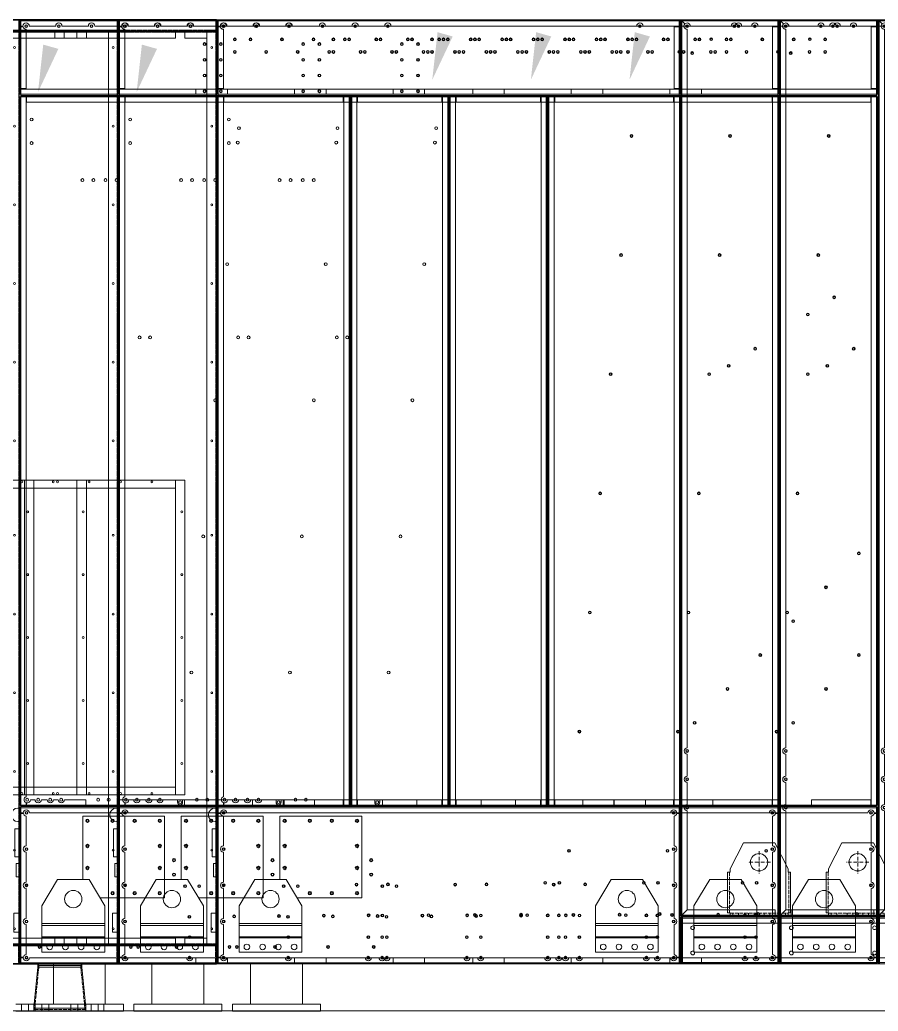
# Model space of a CAD drawing. Header units: millimetres. Extents: x -664091 to 30318, y -141645 to 21846.
# Drawn here: x -662391 to -659662, y -141645 to -138495 of the extents above; entities that cross this region are included whole.
import ezdxf

# ---------------------------------------------------------------- set-up
doc = ezdxf.new("R2010")
doc.units = ezdxf.units.MM
for name, pattern in [('DASHDOT', [18.5, 12, -3, 0.5, -3]), ('DASHED', [15, 12, -3]), ('HIDDEN', [0.375, 0.25, -0.125])]:
    doc.linetypes.add(name, pattern=pattern)
doc.layers.add('냉각탑_dim', color=1, linetype='Continuous')
doc.layers.add('숨은선', color=5, linetype='HIDDEN')

# ---------------------------------------------------------------- blocks, each defined once
blk = doc.blocks.new('457536')
at = {"color": 7, "lineweight": 5}
for p, q in [((114592.520962, 89152.297332), (114550.020962, 89069.297332)), ((114692.520962, 89152.297332), (114592.520962, 89152.297332)), ((114735.020962, 89069.297332), (114692.520962, 89152.297332)), ((114542.520962, 89059.297332), (114542.520962, 88929.797332)), ((114742.520962, 88929.797332), (114742.520962, 89059.297332)), ((114550.020962, 88922.297332), (114735.020962, 88922.297332))]:
    blk.add_line(p, q, dxfattribs=at)
at = {"color": 7, "linetype": 'DASHDOT', "lineweight": 5}
for p, q in [((114642.520962, 89126.047332), (114642.520962, 89054.547332)), ((114678.270962, 89090.297332), (114606.770962, 89090.297332))]:
    blk.add_line(p, q, dxfattribs=at)
at = {"color": 7, "lineweight": 5, "ltscale": 0.09375}
for p, q in [((114542.520962, 89059.297332), (114550.020962, 89059.297332)), ((114742.520962, 89059.297332), (114735.020962, 89059.297332)), ((114550.020962, 88929.797332), (114542.520962, 88929.797332)), ((114550.020962, 88922.297332), (114550.020962, 88929.797332)), ((114735.020962, 88929.797332), (114742.520962, 88929.797332)), ((114735.020962, 88922.297332), (114735.020962, 88929.797332))]:
    blk.add_line(p, q, dxfattribs=at)
at = {"color": 7, "linetype": 'DASHED', "lineweight": 5}
for p, q in [((114548.520962, 89059.297332), (114548.520962, 88929.797332)), ((114736.520962, 88929.797332), (114736.520962, 89059.297332)), ((114550.020962, 88928.297332), (114735.020962, 88928.297332))]:
    blk.add_line(p, q, dxfattribs=at)
at = {"color": 7, "lineweight": 5, "ltscale": 0.125}
for p, q in [((114550.020962, 89059.297332), (114550.020962, 89069.297332)), ((114735.020962, 89069.297332), (114735.020962, 89059.297332))]:
    blk.add_line(p, q, dxfattribs=at)
at = {"color": 7, "linetype": 'DASHED', "lineweight": 5, "ltscale": 0.075}
for p, q in [((114558.520962, 88928.297332), (114558.520962, 88922.297332)), ((114576.520962, 88928.297332), (114576.520962, 88922.297332)), ((114608.520962, 88928.297332), (114608.520962, 88922.297332)), ((114626.520962, 88928.297332), (114626.520962, 88922.297332)), ((114658.520962, 88928.297332), (114658.520962, 88922.297332)), ((114676.520962, 88928.297332), (114676.520962, 88922.297332)), ((114708.520962, 88928.297332), (114708.520962, 88922.297332)), ((114726.520962, 88928.297332), (114726.520962, 88922.297332))]:
    blk.add_line(p, q, dxfattribs=at)
at = {"color": 7, "lineweight": 5}
blk.add_circle((114642.520962, 89090.297332), 27.5, dxfattribs=at)
blk = doc.blocks.new('A$C42073BE0')
for p, q in [((0, 998), (0, 0)), ((0, 998), (36, 998)), ((36, 998), (36, 0)), ((0, 0), (36, 0))]:
    blk.add_line(p, q)
at = {"layer": '숨은선', "ltscale": 4}
for p, q in [((1.6, 996.4), (34.4, 996.4)), ((1.6, 996.4), (1.6, 0)), ((34.4, 996.4), (34.4, 0)), ((1.6, 1.6), (34.4, 1.6))]:
    blk.add_line(p, q, dxfattribs=at)
blk = doc.blocks.new('1')
at = {"color": 0, "lineweight": 20}
for p, q in [((11503.9, 11633.7), (10503.9, 11633.7)), ((11507.5, 11633.7), (11503.9, 11633.7)), ((11507.4, 8633.7), (10503.9, 8633.7)), ((11507.4, 8633.7), (11503.9, 8633.7)), ((13600.4, 8633.7), (13608.6, 8633.7)), ((17103.9, 8485.3), (9803.9, 8485.3))]:
    blk.add_line(p, q, dxfattribs=at)
at = {"color": 7, "lineweight": 20, "ltscale": 0.001111}
for p, q in [((11505.9, 11630.2), (11503.9, 11630.2)), ((13603.9, 11630.2), (13601.9, 11630.2)), ((11507.4, 11613.7), (11507.4, 11611.7)), ((13603.9, 11594.8), (13605.9, 11594.8)), ((13603.9, 11591.7), (13605.9, 11591.7)), ((11507.4, 11415.7), (11507.4, 11413.7)), ((11503.9, 11397.2), (11505.9, 11397.2)), ((12053.4, 11393.7), (12053.4, 11391.7)), ((12064.9, 11393.7), (12064.9, 11391.7)), ((12068.4, 11391.7), (12068.4, 11393.7)), ((12070.4, 11391.7), (12070.4, 11393.7)), ((12071.9, 11393.7), (12071.9, 11391.7)), ((12167.9, 11393.7), (12167.9, 11391.7)), ((12169.9, 11391.7), (12169.9, 11393.7)), ((12171.9, 11391.7), (12171.9, 11393.7)), ((12216.9, 11391.7), (12216.9, 11393.7)), ((12218.9, 11391.7), (12218.9, 11393.7)), ((12220.9, 11393.7), (12220.9, 11391.7)), ((12222.9, 11393.7), (12222.9, 11391.7)), ((12553.9, 11387.7), (12555.9, 11387.7)), ((13448.9, 11393.7), (13448.9, 11391.7)), ((13450.9, 11391.7), (13450.9, 11393.7)), ((13601.9, 11397.2), (13603.9, 11397.2)), ((12553.9, 11361.2), (12555.9, 11361.2)), ((12553.9, 11357.7), (12555.9, 11357.7)), ((12555.9, 11339.7), (12553.9, 11339.7)), ((11653.4, 9133.7), (11653.4, 9135.7)), ((11742.5, 9133.7), (11742.5, 9135.7)), ((11505.9, 9130.2), (11503.9, 9130.2)), ((11507.4, 9113.7), (11507.4, 9111.7)), ((13603.9, 9130.2), (13601.9, 9130.2)), ((11503.9, 8637.2), (11505.9, 8637.2)), ((11507.4, 8655.7), (11507.4, 8653.7)), ((13601.9, 8637.2), (13603.9, 8637.2))]:
    blk.add_line(p, q, dxfattribs=at)
at = {"color": 7, "lineweight": 20, "ltscale": 0.010278}
for p, q in [((11503.9, 11630.2), (11503.9, 11611.7)), ((11505.9, 11611.7), (11505.9, 11630.2)), ((13600.4, 11611.7), (13600.4, 11630.2)), ((13601.9, 11630.2), (13601.9, 11611.7)), ((13603.9, 11611.7), (13603.9, 11630.2)), ((11503.9, 11415.7), (11503.9, 11397.2)), ((11505.9, 11397.2), (11505.9, 11415.7)), ((13600.4, 11397.2), (13600.4, 11415.7)), ((13601.9, 11415.7), (13601.9, 11397.2)), ((13603.9, 11397.2), (13603.9, 11415.7)), ((11525.5, 11391.7), (11507, 11391.7)), ((11507, 11390.1), (11525.5, 11390.1)), ((11507, 11388.6), (11525.5, 11388.6)), ((12550.8, 11391.7), (12532.3, 11391.7)), ((12532.3, 11390.1), (12550.8, 11390.1)), ((12532.3, 11388.6), (12550.8, 11388.6)), ((12577.5, 11391.7), (12559, 11391.7)), ((12559, 11390.1), (12577.5, 11390.1)), ((12559, 11388.6), (12577.5, 11388.6)), ((13600.8, 11391.7), (13582.3, 11391.7)), ((13582.3, 11390.1), (13600.8, 11390.1)), ((13582.3, 11388.6), (13600.8, 11388.6)), ((11525.5, 9137.3), (11507, 9137.3)), ((11507, 9135.7), (11525.5, 9135.7)), ((12550.8, 9137.3), (12532.3, 9137.3)), ((12532.3, 9135.7), (12550.8, 9135.7)), ((12577.5, 9137.3), (12559, 9137.3)), ((12559, 9135.7), (12577.5, 9135.7)), ((13600.8, 9137.3), (13582.3, 9137.3)), ((13582.3, 9135.7), (13600.8, 9135.7)), ((11503.9, 9130.2), (11503.9, 9111.7)), ((11505.9, 9111.7), (11505.9, 9130.2)), ((13600.4, 9111.7), (13600.4, 9130.2)), ((13601.9, 9130.2), (13601.9, 9111.7)), ((13603.9, 9111.7), (13603.9, 9130.2)), ((11503.9, 8655.7), (11503.9, 8637.2)), ((11505.9, 8637.2), (11505.9, 8655.7)), ((13600.4, 8637.2), (13600.4, 8655.7)), ((13601.9, 8655.7), (13601.9, 8637.2)), ((13603.9, 8637.2), (13603.9, 8655.7))]:
    blk.add_line(p, q, dxfattribs=at)
at = {"color": 7, "lineweight": 20, "ltscale": 0.000833333}
for p, q in [((11507.4, 11630.2), (11505.9, 11630.2)), ((13600.4, 11630.2), (13601.9, 11630.2)), ((13605.9, 11632.1), (13605.9, 11630.6)), ((13609, 11633.7), (13607.5, 11633.7)), ((13607.5, 11630.6), (13607.5, 11632.1)), ((13607.5, 11632.1), (13609, 11632.1)), ((13609, 11630.6), (13607.5, 11630.6)), ((11507.4, 11397.2), (11505.9, 11397.2)), ((11507, 11388.6), (11507, 11390.1)), ((12550.8, 11388.6), (12550.8, 11390.1)), ((12559, 11388.6), (12559, 11390.1)), ((13600.4, 11397.2), (13601.9, 11397.2)), ((13600.8, 11388.6), (13600.8, 11390.1)), ((11507, 9138.8), (11507, 9137.3)), ((12550.8, 9138.8), (12550.8, 9137.3)), ((12559, 9138.8), (12559, 9137.3)), ((13600.8, 9138.8), (13600.8, 9137.3)), ((11507.4, 9130.2), (11505.9, 9130.2)), ((13600.4, 9130.2), (13601.9, 9130.2)), ((13605.9, 8788.8), (13605.9, 8787.3)), ((13607.5, 8787.3), (13607.5, 8788.8)), ((13609, 8787.3), (13607.5, 8787.3)), ((13607.5, 8785.7), (13609, 8785.7)), ((13609.1, 8779), (13610.6, 8779)), ((11507.4, 8637.2), (11505.9, 8637.2)), ((13600.4, 8637.2), (13601.9, 8637.2)), ((13609.1, 8638.4), (13610.6, 8638.4))]:
    blk.add_line(p, q, dxfattribs=at)
at = {"color": 7, "lineweight": 20}
for p, q in [((11507.4, 11633.7), (13600.4, 11633.7)), ((11507.4, 11630.2), (13600.4, 11630.2)), ((13605.9, 11630.6), (13605.9, 8788.8)), ((14702.8, 11633.7), (13609, 11633.7)), ((13609, 11630.6), (13609, 8788.8)), ((14702.8, 11630.6), (13609, 11630.6)), ((13465.4, 11613.7), (12056.9, 11613.7)), ((13625.9, 11603.7), (13625.9, 9320.6)), ((11503.9, 9138.8), (11503.9, 11388.6)), ((11507, 9138.8), (11507, 11388.6)), ((13600.4, 11393.7), (11507.4, 11393.7)), ((11523.9, 11388.6), (11523.9, 9165)), ((11525.5, 11391.7), (12532.3, 11391.7)), ((11525.5, 11388.6), (12532.3, 11388.6)), ((11525.5, 11371.7), (12532.3, 11371.7)), ((12533.9, 11388.6), (12533.9, 9138.8)), ((12550.8, 11388.6), (12550.8, 9138.8)), ((12553.9, 11388.6), (12553.9, 9138.8)), ((12555.9, 11388.6), (12555.9, 9138.8)), ((12559, 11388.6), (12559, 9138.8)), ((12575.9, 9138.8), (12575.9, 11388.6)), ((13582.3, 11391.7), (12577.5, 11391.7)), ((13582.3, 11388.6), (12577.5, 11388.6)), ((12577.5, 11371.7), (13582.3, 11371.7)), ((13583.9, 11388.6), (13583.9, 9138.8)), ((13600.8, 9138.8), (13600.8, 11388.6)), ((13603.9, 9138.8), (13603.9, 11388.6)), ((12532.3, 9135.7), (11525.5, 9135.7)), ((12577.5, 9135.7), (13582.3, 9135.7)), ((11507.4, 9133.7), (13600.4, 9133.7)), ((11507.4, 9130.2), (13600.4, 9130.2)), ((13572.9, 9113.7), (11534.9, 9113.7)), ((13607.9, 8785.3), (16003.9, 8785.3)), ((13607.9, 8783.7), (16003.9, 8783.7)), ((13609, 8785.7), (14702.8, 8785.7)), ((15999.2, 8783.7), (13610.6, 8783.7)), ((15999.2, 8779), (13610.6, 8779)), ((13610.6, 8763.7), (15999.2, 8763.7)), ((13600.4, 8633.7), (11507.4, 8633.7)), ((13600.4, 8633.7), (11507.4, 8633.7)), ((15999.2, 8633.7), (13608.6, 8633.7)), ((15999.2, 8653.7), (13610.6, 8653.7)), ((13610.6, 8638.4), (15999.2, 8638.4)), ((13610.6, 8633.7), (15999.2, 8633.7))]:
    blk.add_line(p, q, dxfattribs=at)
at = {"color": 7, "lineweight": 20, "ltscale": 0.001944}
for p, q in [((11507.4, 11630.2), (11507.4, 11633.7)), ((13600.4, 11630.2), (13600.4, 11633.7)), ((11503.9, 11611.7), (11507.4, 11611.7)), ((13603.9, 11611.7), (13600.4, 11611.7)), ((11503.9, 11415.7), (11507.4, 11415.7)), ((13603.9, 11415.7), (13600.4, 11415.7)), ((11507.4, 11397.2), (11507.4, 11393.7)), ((13600.4, 11397.2), (13600.4, 11393.7)), ((11503.9, 9111.7), (11507.4, 9111.7)), ((11507.4, 9130.2), (11507.4, 9133.7)), ((13600.4, 9130.2), (13600.4, 9133.7)), ((13603.9, 9111.7), (13600.4, 9111.7)), ((11503.9, 8655.7), (11507.4, 8655.7)), ((11507.4, 8637.2), (11507.4, 8633.7)), ((13603.9, 8655.7), (13600.4, 8655.7)), ((13600.4, 8637.2), (13600.4, 8633.7))]:
    blk.add_line(p, q, dxfattribs=at)
at = {"color": 7, "lineweight": 20, "ltscale": 0.009167}
for p, q in [((11507.4, 11630.2), (11507.4, 11613.7)), ((13600.4, 11613.7), (13600.4, 11630.2)), ((13583.9, 11611.7), (13600.4, 11611.7)), ((11523.9, 11415.7), (11507.4, 11415.7)), ((11507.4, 11413.7), (11507.4, 11397.2)), ((12063.9, 11413.7), (12063.9, 11397.2)), ((12163.9, 11413.7), (12163.9, 11397.2)), ((12943.9, 11413.7), (12943.9, 11397.2)), ((13043.9, 11413.7), (13043.9, 11397.2)), ((13583.9, 11415.7), (13600.4, 11415.7)), ((13600.4, 11397.2), (13600.4, 11413.7)), ((11507.4, 9130.2), (11507.4, 9113.7)), ((13600.4, 9113.7), (13600.4, 9130.2)), ((11507.4, 8653.7), (11507.4, 8637.2)), ((12063.9, 8653.7), (12063.9, 8637.2)), ((12163.9, 8653.7), (12163.9, 8637.2)), ((12943.9, 8653.7), (12943.9, 8637.2)), ((13043.9, 8653.7), (13043.9, 8637.2)), ((13600.4, 8637.2), (13600.4, 8653.7))]:
    blk.add_line(p, q, dxfattribs=at)
at = {"color": 7, "lineweight": 20, "ltscale": 0.003944}
blk.add_line((13600.4, 11633.7), (13607.5, 11633.7), dxfattribs=at)
at = {"color": 7, "lineweight": 20, "ltscale": 0.003056}
blk.add_line((13600.4, 11630.6), (13605.9, 11630.6), dxfattribs=at)
at = {"color": 7, "lineweight": 20, "ltscale": 0.000888889}
for p, q in [((13605.9, 11632.1), (13607.5, 11632.1)), ((13605.9, 11630.6), (13607.5, 11630.6)), ((13607.5, 11633.7), (13607.5, 11632.1)), ((13609, 11633.7), (13609, 11632.1)), ((11507, 11391.7), (11507, 11390.1)), ((12532.3, 11388.6), (12533.9, 11388.6)), ((12550.8, 11390.1), (12550.8, 11391.7)), ((12559, 11391.7), (12559, 11390.1)), ((13600.8, 11390.1), (13600.8, 11391.7)), ((11507, 9137.3), (11507, 9135.7)), ((11525.5, 9138.8), (11523.9, 9138.8)), ((12533.9, 9138.8), (12532.3, 9138.8)), ((12550.8, 9135.7), (12550.8, 9137.3)), ((12559, 9137.3), (12559, 9135.7)), ((12577.5, 9138.8), (12575.9, 9138.8)), ((13583.9, 9138.8), (13582.3, 9138.8)), ((13600.8, 9135.7), (13600.8, 9137.3)), ((13605.9, 8788.8), (13607.5, 8788.8)), ((13605.9, 8787.3), (13607.5, 8787.3)), ((13607.5, 8785.7), (13607.5, 8787.3)), ((13607.9, 8785.3), (13607.9, 8783.7)), ((13609, 8785.7), (13609, 8787.3))]:
    blk.add_line(p, q, dxfattribs=at)
at = {"color": 7, "lineweight": 20, "ltscale": 0.000833349}
blk.add_line((13607.5, 11630.6), (13609, 11630.6), dxfattribs=at)
at = {"color": 7, "lineweight": 20, "ltscale": 0.001722}
for p, q in [((13609, 11630.6), (13609, 11633.7)), ((11507, 11388.6), (11503.9, 11388.6)), ((11525.5, 11388.6), (11525.5, 11391.7)), ((12532.3, 11388.6), (12532.3, 11391.7)), ((12550.8, 11388.6), (12553.9, 11388.6)), ((12555.9, 11388.6), (12559, 11388.6)), ((12577.5, 11391.7), (12577.5, 11388.6)), ((13582.3, 11391.7), (13582.3, 11388.6)), ((13603.9, 11388.6), (13600.8, 11388.6)), ((11507, 9138.8), (11503.9, 9138.8)), ((11525.5, 9138.8), (11525.5, 9135.7)), ((12532.3, 9138.8), (12532.3, 9135.7)), ((12550.8, 9138.8), (12553.9, 9138.8)), ((12555.9, 9138.8), (12559, 9138.8)), ((12577.5, 9135.7), (12577.5, 9138.8)), ((13582.3, 9135.7), (13582.3, 9138.8)), ((13603.9, 9138.8), (13600.8, 9138.8)), ((13609, 8788.8), (13605.9, 8788.8)), ((13609, 8788.8), (13609, 8785.7))]:
    blk.add_line(p, q, dxfattribs=at)
at = {"color": 7, "lineweight": 20, "ltscale": 0.007529}
blk.add_line((13618.6, 11621), (13609, 11630.6), dxfattribs=at)
blk.add_line((13618.6, 11621), (13609, 11630.6), dxfattribs=at)
at = {"lineweight": 20}
for p, q in [((10503.9, 11595.7), (11501.9, 11595.7)), ((11501.9, 11595.7), (11501.9, 8695.7)), ((10891.9, 10170.7), (10891.9, 9170.7)), ((10891.9, 10170.7), (11401.9, 10170.7)), ((10921.9, 10170.7), (10921.9, 9170.7)), ((11371.9, 10145.7), (10921.9, 10145.7)), ((11371.9, 10170.7), (11371.9, 9170.7)), ((11401.9, 10170.7), (11401.9, 9170.7)), ((10891.9, 9170.7), (11401.9, 9170.7)), ((11371.9, 9195.7), (10921.9, 9195.7)), ((10503.9, 8695.7), (11501.9, 8695.7)), ((11371.9, 8715.7), (11371.9, 8695.7)), ((11471.9, 8715.7), (11471.9, 8695.7)), ((11611.9, 8633.7), (11777.1, 8633.7))]:
    blk.add_line(p, q, dxfattribs=at)
at = {"color": 5, "lineweight": 20}
for p, q in [((10987.9, 11575.7), (10987.9, 11595.7)), ((10987.9, 11594.1), (11017.9, 11594.1)), ((11017.9, 11575.7), (11017.9, 11595.7)), ((11371.9, 11575.7), (11371.9, 11595.7)), ((11371.9, 11594.1), (11401.9, 11594.1)), ((11401.9, 11575.7), (11401.9, 11595.7)), ((11471.9, 11595.7), (11471.9, 8695.7)), ((10633.9, 11575.7), (10987.9, 11575.7)), ((11017.9, 11575.7), (11371.9, 11575.7)), ((11401.9, 11575.7), (11471.9, 11575.7)), ((10633.9, 8715.7), (10987.9, 8715.7)), ((10987.9, 8715.7), (10987.9, 8695.7)), ((10987.9, 8697.3), (11017.9, 8697.3)), ((11017.9, 8715.7), (11371.9, 8715.7)), ((11017.9, 8715.7), (11017.9, 8695.7)), ((11371.9, 8697.3), (11401.9, 8697.3)), ((11401.9, 8715.7), (11471.9, 8715.7)), ((11401.9, 8715.7), (11401.9, 8695.7))]:
    blk.add_line(p, q, dxfattribs=at)
at = {"color": 7, "lineweight": 20, "ltscale": 0.108889}
for p, q in [((11503.9, 11611.7), (11503.9, 11415.7)), ((11507.4, 11611.7), (11507.4, 11415.7)), ((13583.9, 11611.7), (13583.9, 11415.7)), ((13600.4, 11415.7), (13600.4, 11611.7)), ((13603.9, 11415.7), (13603.9, 11611.7))]:
    blk.add_line(p, q, dxfattribs=at)
at = {"color": 7, "lineweight": 20, "ltscale": 0.003611}
blk.add_line((11513.9, 11613.7), (11507.4, 11613.7), dxfattribs=at)
at = {"color": 7, "lineweight": 20, "ltscale": 0.003723}
blk.add_line((11507.4, 11611.7), (11514.1, 11611.7), dxfattribs=at)
at = {"color": 7, "lineweight": 20, "ltscale": 0.104444}
blk.add_line((11523.9, 11415.7), (11523.9, 11603.7), dxfattribs=at)
at = {"color": 7, "lineweight": 20, "ltscale": 0.046667}
for p, q in [((11617.9, 11613.7), (11533.9, 11613.7)), ((11721.9, 11613.7), (11637.9, 11613.7)), ((11932.9, 11613.7), (11848.9, 11613.7)), ((12036.9, 11613.7), (11952.9, 11613.7))]:
    blk.add_line(p, q, dxfattribs=at)
at = {"color": 7, "lineweight": 20, "ltscale": 0.048333}
blk.add_line((11828.9, 11613.7), (11741.9, 11613.7), dxfattribs=at)
at = {"color": 7, "lineweight": 20, "ltscale": 0.063889}
blk.add_line((13600.4, 11613.7), (13485.4, 11613.7), dxfattribs=at)
at = {"color": 7, "lineweight": 20, "ltscale": 0.072222}
blk.add_line((13765.4, 11613.7), (13635.4, 11613.7), dxfattribs=at)
at = {"color": 7, "lineweight": 20, "ltscale": 0.025278}
blk.add_line((13830.9, 11613.7), (13785.4, 11613.7), dxfattribs=at)
at = {"color": 7, "lineweight": 20, "ltscale": 0.105556}
for p, q in [((13850.9, 11613.7), (14040.9, 11613.7)), ((14060.9, 11613.7), (14250.9, 11613.7))]:
    blk.add_line(p, q, dxfattribs=at)
at = {"color": 7, "lineweight": 20, "ltscale": 0.00282}
for p, q in [((13703.1, 11575), (13699, 11572)), ((13642.5, 11530.9), (13638.4, 11527.9))]:
    blk.add_line(p, q, dxfattribs=at)
at = {"color": 7, "lineweight": 20, "ltscale": 0.001373}
for p, q in [((13603.9, 11519.5), (13605.9, 11520.9)), ((13605.9, 11487.7), (13603.9, 11486.2)), ((13605.9, 11483.8), (13603.9, 11482.4))]:
    blk.add_line(p, q, dxfattribs=at)
at = {"color": 7, "lineweight": 20, "ltscale": 0.309167}
for p, q in [((11507.4, 11413.7), (12063.9, 11413.7)), ((13043.9, 11413.7), (13600.4, 11413.7)), ((12063.9, 11397.2), (11507.4, 11397.2)), ((13600.4, 11397.2), (13043.9, 11397.2)), ((12063.9, 8637.2), (11507.4, 8637.2)), ((13600.4, 8637.2), (13043.9, 8637.2))]:
    blk.add_line(p, q, dxfattribs=at)
at = {"color": 7, "lineweight": 20, "ltscale": 0.433333}
for p, q in [((12163.9, 11413.7), (12943.9, 11413.7)), ((12943.9, 11397.2), (12163.9, 11397.2)), ((12943.9, 8637.2), (12163.9, 8637.2))]:
    blk.add_line(p, q, dxfattribs=at)
at = {"color": 7, "lineweight": 20, "ltscale": 0.009389}
for p, q in [((11523.9, 11388.6), (11507, 11388.6)), ((11525.5, 11388.6), (11525.5, 11371.7)), ((12532.3, 11371.7), (12532.3, 11388.6)), ((12550.8, 11388.6), (12533.9, 11388.6)), ((12575.9, 11388.6), (12559, 11388.6)), ((12577.5, 11371.7), (12577.5, 11388.6)), ((13582.3, 11371.7), (13582.3, 11388.6)), ((13583.9, 11388.6), (13600.8, 11388.6)), ((11507, 9138.8), (11523.9, 9138.8)), ((11713.9, 9155.7), (11713.9, 9138.8)), ((11813.9, 9155.7), (11813.9, 9138.8)), ((12243.9, 9155.7), (12243.9, 9138.8)), ((12343.9, 9155.7), (12343.9, 9138.8)), ((12532.3, 9138.8), (12532.3, 9155.7)), ((12533.9, 9138.8), (12550.8, 9138.8)), ((12575.9, 9138.8), (12559, 9138.8)), ((12577.5, 9155.7), (12577.5, 9138.8)), ((12765.9, 9155.7), (12765.9, 9138.8)), ((12865.9, 9155.7), (12865.9, 9138.8)), ((13293.9, 9155.7), (13293.9, 9138.8)), ((13393.9, 9155.7), (13393.9, 9138.8)), ((13582.3, 9155.7), (13582.3, 9138.8)), ((13583.9, 9138.8), (13600.8, 9138.8)), ((13905.9, 8805.7), (13905.9, 8788.8)), ((13955.9, 8805.7), (13955.9, 8788.8))]:
    blk.add_line(p, q, dxfattribs=at)
at = {"color": 7, "lineweight": 20, "ltscale": 0.000888888}
for p, q in [((11523.9, 11388.6), (11525.5, 11388.6)), ((11525.5, 9138.8), (11523.9, 9138.8))]:
    blk.add_line(p, q, dxfattribs=at)
at = {"color": 7, "lineweight": 20, "ltscale": 0.055556}
for p, q in [((12163.9, 11397.2), (12063.9, 11397.2)), ((12163.9, 11397.2), (12063.9, 11397.2)), ((13043.9, 11397.2), (12943.9, 11397.2)), ((13043.9, 11397.2), (12943.9, 11397.2)), ((11813.9, 9138.8), (11713.9, 9138.8)), ((12343.9, 9138.8), (12243.9, 9138.8)), ((12343.9, 9138.8), (12243.9, 9138.8)), ((12765.9, 9138.8), (12865.9, 9138.8)), ((12865.9, 9138.8), (12765.9, 9138.8)), ((13393.9, 9138.8), (13293.9, 9138.8)), ((13483.9, 8901.7), (13383.9, 8901.7)), ((12163.9, 8637.2), (12063.9, 8637.2)), ((13043.9, 8637.2), (12943.9, 8637.2)), ((13043.9, 8637.2), (12943.9, 8637.2))]:
    blk.add_line(p, q, dxfattribs=at)
at = {"color": 7, "lineweight": 20, "ltscale": 0.038889}
for p, q in [((13625.9, 9300.6), (13625.9, 9230.6)), ((13625.9, 9210.6), (13625.9, 9140.6))]:
    blk.add_line(p, q, dxfattribs=at)
at = {"color": 7, "lineweight": 20, "ltscale": 0.011818}
blk.add_line((11503.9, 9162.4), (11502.1, 9141.2), dxfattribs=at)
at = {"color": 7, "lineweight": 20, "ltscale": 0.001034}
blk.add_line((11502.1, 9141.2), (11503.9, 9141), dxfattribs=at)
at = {"color": 7, "lineweight": 20, "ltscale": 0.004182}
blk.add_line((11523.9, 9146.3), (11523.9, 9138.8), dxfattribs=at)
at = {"color": 7, "lineweight": 20, "ltscale": 0.003933}
blk.add_line((11525.5, 9145.8), (11525.5, 9138.8), dxfattribs=at)
at = {"color": 7, "lineweight": 20, "ltscale": 0.104667}
for p, q in [((11713.9, 9138.8), (11525.5, 9138.8)), ((12343.9, 9155.7), (12532.3, 9155.7)), ((12532.3, 9138.8), (12343.9, 9138.8)), ((12765.9, 9155.7), (12577.5, 9155.7)), ((12577.5, 9138.8), (12765.9, 9138.8)), ((13582.3, 9155.7), (13393.9, 9155.7)), ((13393.9, 9138.8), (13582.3, 9138.8))]:
    blk.add_line(p, q, dxfattribs=at)
at = {"color": 7, "lineweight": 20, "ltscale": 0.008333}
for p, q in [((11537.4, 9155.7), (11552.4, 9155.7)), ((11610.8, 9155.7), (11625.8, 9155.7)), ((13192.4, 8653.7), (13207.4, 8653.7))]:
    blk.add_line(p, q, dxfattribs=at)
at = {"color": 7, "lineweight": 20, "ltscale": 0.010222}
blk.add_line((11572.4, 9155.7), (11590.8, 9155.7), dxfattribs=at)
at = {"color": 7, "lineweight": 20, "ltscale": 0.037841}
blk.add_line((11645.8, 9155.7), (11713.9, 9155.7), dxfattribs=at)
at = {"color": 7, "lineweight": 20, "ltscale": 0.106316}
blk.add_line((11813.9, 9155.7), (12005.3, 9155.7), dxfattribs=at)
at = {"color": 7, "lineweight": 20, "ltscale": 0.238889}
blk.add_line((12243.9, 9138.8), (11813.9, 9138.8), dxfattribs=at)
at = {"color": 7, "lineweight": 20, "ltscale": 0.001115}
for p, q in [((11997, 9133.7), (11997.2, 9135.7)), ((12023.6, 9133.7), (12023.8, 9135.7)), ((12027.1, 9133.7), (12027.3, 9135.7)), ((12027.1, 9133.7), (12027.3, 9135.7)), ((12637.3, 9135.7), (12637.1, 9133.7)), ((12637.1, 9133.7), (12637.3, 9135.7)), ((13247.1, 9133.7), (13247.3, 9135.7)), ((13250.7, 9133.7), (13250.8, 9135.7)), ((13277.3, 9133.7), (13277.4, 9135.7))]:
    blk.add_line(p, q, dxfattribs=at)
at = {"color": 7, "lineweight": 20, "ltscale": 0.004483}
for p, q in [((12005.3, 9155.7), (12005.3, 9147.6)), ((12021.3, 9147.6), (12021.3, 9155.7))]:
    blk.add_line(p, q, dxfattribs=at)
at = {"color": 7, "lineweight": 20, "ltscale": 0.123684}
blk.add_line((12021.3, 9155.7), (12243.9, 9155.7), dxfattribs=at)
at = {"color": 7, "lineweight": 20, "ltscale": 0.237778}
for p, q in [((13293.9, 9155.7), (12865.9, 9155.7)), ((12865.9, 9138.8), (13293.9, 9138.8))]:
    blk.add_line(p, q, dxfattribs=at)
at = {"color": 7, "lineweight": 20, "ltscale": 0.003333}
for p, q in [((11503.9, 9128.8), (11497.9, 9128.8)), ((11503.9, 9086.1), (11497.9, 9086.1))]:
    blk.add_line(p, q, dxfattribs=at)
at = {"color": 7, "lineweight": 20, "ltscale": 0.253333}
for p, q in [((11503.9, 9111.7), (11503.9, 8655.7)), ((11507.4, 9111.7), (11507.4, 8655.7)), ((13600.4, 8655.7), (13600.4, 9111.7)), ((13603.9, 8655.7), (13603.9, 9111.7))]:
    blk.add_line(p, q, dxfattribs=at)
at = {"color": 7, "lineweight": 20, "ltscale": 0.004167}
for p, q in [((11514.9, 9113.7), (11507.4, 9113.7)), ((13600.4, 9113.7), (13592.9, 9113.7)), ((11507.4, 8653.7), (11514.9, 8653.7)), ((13592.9, 8653.7), (13600.4, 8653.7))]:
    blk.add_line(p, q, dxfattribs=at)
at = {"color": 7, "lineweight": 20, "ltscale": 0.004279}
for p, q in [((11507.4, 9111.7), (11515.1, 9111.7)), ((13600.4, 9111.7), (13592.7, 9111.7)), ((11507.4, 8655.7), (11515.1, 8655.7)), ((13600.4, 8655.7), (13592.7, 8655.7))]:
    blk.add_line(p, q, dxfattribs=at)
at = {"color": 7, "lineweight": 20, "ltscale": 0.052833}
for p, q in [((11523.9, 9008.6), (11523.9, 9103.7)), ((13583.9, 9103.7), (13583.9, 9008.6)), ((11523.9, 8893.6), (11523.9, 8988.7)), ((13583.9, 8988.7), (13583.9, 8893.6)), ((11523.9, 8778.6), (11523.9, 8873.7)), ((13583.9, 8873.7), (13583.9, 8778.6)), ((11523.9, 8663.6), (11523.9, 8758.7)), ((13583.9, 8758.7), (13583.9, 8663.6))]:
    blk.add_line(p, q, dxfattribs=at)
at = {"color": 7, "lineweight": 20, "ltscale": 0.144444}
for p, q in [((11703.9, 9103.7), (11963.9, 9103.7)), ((11703.9, 9103.7), (11703.9, 8901.7)), ((11963.9, 8843.7), (11963.9, 9103.7)), ((11963.9, 8843.7), (11758.9, 8843.7))]:
    blk.add_line(p, q, dxfattribs=at)
at = {"color": 7, "lineweight": 20, "ltscale": 0.174969}
blk.add_line((13625.9, 9120.6), (13625.9, 8805.7), dxfattribs=at)
at = {"color": 7, "lineweight": 20, "ltscale": 0.02475}
for p, q in [((11487.9, 9063.2), (11487.9, 9018.7)), ((11487.9, 9018.7), (11487.9, 8974.1))]:
    blk.add_line(p, q, dxfattribs=at)
at = {"color": 7, "lineweight": 20, "ltscale": 0.008889}
for p, q in [((11503.9, 9063.2), (11487.9, 9063.2)), ((11503.9, 8974.1), (11487.9, 8974.1))]:
    blk.add_line(p, q, dxfattribs=at)
at = {"color": 7, "lineweight": 20, "ltscale": 0.011861}
blk.add_line((11492.7, 8910.3), (11492.7, 8953), dxfattribs=at)
at = {"color": 7, "lineweight": 20, "ltscale": 0.006222}
for p, q in [((11492.7, 8953), (11503.9, 8953)), ((11492.7, 8910.3), (11503.9, 8910.3))]:
    blk.add_line(p, q, dxfattribs=at)
at = {"color": 7, "lineweight": 20, "ltscale": 9.6213e-07}
blk.add_line((11988.9, 8917.7), (11988.9, 8917.7), dxfattribs=at)
at = {"color": 7, "lineweight": 20, "ltscale": 0.003143}
blk.add_line((11523.9, 8886.5), (11523.9, 8880.8), dxfattribs=at)
at = {"color": 7, "lineweight": 20, "ltscale": 0.053832}
for p, q in [((11623.9, 8901.7), (11573.9, 8818.7)), ((13383.9, 8901.7), (13333.9, 8818.7)), ((13483.9, 8901.7), (13533.9, 8818.7))]:
    blk.add_line(p, q, dxfattribs=at)
at = {"color": 7, "lineweight": 20, "ltscale": 0.044444}
blk.add_line((11723.9, 8901.7), (11623.9, 8901.7), dxfattribs=at)
at = {"color": 7, "lineweight": 20, "ltscale": 0.016214}
blk.add_line((11723.9, 8901.7), (11773.9, 8818.7), dxfattribs=at)
at = {"color": 7, "lineweight": 20, "ltscale": 0.016806}
for p, q in [((11484.7, 8764.7), (11484.7, 8795)), ((11484.7, 8734.5), (11484.7, 8764.7))]:
    blk.add_line(p, q, dxfattribs=at)
at = {"color": 7, "lineweight": 20, "ltscale": 0.010667}
for p, q in [((11484.7, 8795), (11503.9, 8795)), ((11484.7, 8734.5), (11503.9, 8734.5))]:
    blk.add_line(p, q, dxfattribs=at)
at = {"color": 7, "lineweight": 20, "ltscale": 0.031187}
for p, q in [((11573.9, 8762.5), (11573.9, 8818.7)), ((11773.9, 8762.5), (11773.9, 8818.7)), ((13333.9, 8762.5), (13333.9, 8818.7)), ((13533.9, 8762.5), (13533.9, 8818.7))]:
    blk.add_line(p, q, dxfattribs=at)
at = {"color": 7, "lineweight": 20, "ltscale": 0.013278}
for p, q in [((13609, 8788.8), (13625.9, 8805.7)), ((13625.9, 8805.7), (13609, 8788.8))]:
    blk.add_line(p, q, dxfattribs=at)
at = {"color": 7, "lineweight": 20, "ltscale": 0.164944}
blk.add_line((13609, 8788.8), (13905.9, 8788.8), dxfattribs=at)
at = {"color": 7, "lineweight": 20, "ltscale": 0.155556}
blk.add_line((13625.9, 8805.7), (13905.9, 8805.7), dxfattribs=at)
at = {"color": 7, "lineweight": 20, "ltscale": 0.027778}
blk.add_line((13905.9, 8788.8), (13955.9, 8788.8), dxfattribs=at)
blk.add_line((13905.9, 8788.8), (13955.9, 8788.8), dxfattribs=at)
at = {"color": 7, "lineweight": 20, "ltscale": 0.222222}
for p, q in [((13955.9, 8805.7), (14355.9, 8805.7)), ((13955.9, 8788.8), (14355.9, 8788.8))]:
    blk.add_line(p, q, dxfattribs=at)
at = {"color": 7, "lineweight": 20, "ltscale": 0.003919}
for p, q in [((11573.9, 8755.5), (11573.9, 8762.5)), ((11773.9, 8762.5), (11773.9, 8755.5)), ((13333.9, 8755.5), (13333.9, 8762.5)), ((13533.9, 8762.5), (13533.9, 8755.5))]:
    blk.add_line(p, q, dxfattribs=at)
at = {"color": 7, "lineweight": 20, "ltscale": 0.111111}
for p, q in [((11773.9, 8762.5), (11573.9, 8762.5)), ((13533.9, 8762.5), (13333.9, 8762.5)), ((11773.9, 8755.5), (11573.9, 8755.5)), ((13533.9, 8755.5), (13333.9, 8755.5)), ((11773.9, 8720.3), (11573.9, 8720.3)), ((11773.9, 8716.8), (11573.9, 8716.8)), ((13533.9, 8720.3), (13333.9, 8720.3)), ((13533.9, 8716.8), (13333.9, 8716.8)), ((11573.9, 8670.7), (11773.9, 8670.7)), ((13333.9, 8670.7), (13533.9, 8670.7))]:
    blk.add_line(p, q, dxfattribs=at)
at = {"color": 7, "lineweight": 20, "ltscale": 0.001778}
for p, q in [((13605.9, 8779), (13609.1, 8779)), ((13605.9, 8638.4), (13609.1, 8638.4))]:
    blk.add_line(p, q, dxfattribs=at)
at = {"color": 7, "lineweight": 20, "ltscale": 0.078111}
for p, q in [((13605.9, 8638.4), (13605.9, 8779)), ((13609.1, 8638.4), (13609.1, 8779))]:
    blk.add_line(p, q, dxfattribs=at)
at = {"color": 7, "lineweight": 20, "ltscale": 0.002611}
for p, q in [((13610.6, 8783.7), (13610.6, 8779)), ((13610.6, 8633.7), (13610.6, 8638.4))]:
    blk.add_line(p, q, dxfattribs=at)
at = {"color": 7, "lineweight": 20, "ltscale": 0.0085}
for p, q in [((13610.6, 8779), (13610.6, 8763.7)), ((13610.6, 8653.7), (13610.6, 8638.4))]:
    blk.add_line(p, q, dxfattribs=at)
at = {"color": 7, "lineweight": 20, "ltscale": 0.061111}
blk.add_line((13610.6, 8763.7), (13610.6, 8653.7), dxfattribs=at)
at = {"color": 7, "lineweight": 20, "ltscale": 0.000222136}
blk.add_line((14205, 8785.3), (14205, 8785.7), dxfattribs=at)
at = {"color": 7, "lineweight": 20, "ltscale": 0.005556}
for p, q in [((14215, 8785.3), (14205, 8785.3)), ((12053.9, 8653.7), (12063.9, 8653.7))]:
    blk.add_line(p, q, dxfattribs=at)
at = {"color": 7, "lineweight": 20, "ltscale": 0.00022214}
blk.add_line((14215, 8785.3), (14215, 8785.7), dxfattribs=at)
at = {"color": 7, "lineweight": 20, "ltscale": 0.129444}
blk.add_line((14448, 8785.3), (14215, 8785.3), dxfattribs=at)
at = {"color": 7, "lineweight": 20, "ltscale": 0.019545}
for p, q in [((11573.9, 8720.3), (11573.9, 8755.5)), ((11773.9, 8720.3), (11773.9, 8755.5)), ((13333.9, 8720.3), (13333.9, 8755.5)), ((13533.9, 8720.3), (13533.9, 8755.5))]:
    blk.add_line(p, q, dxfattribs=at)
at = {"color": 7, "lineweight": 20, "ltscale": 0.001959}
for p, q in [((11573.9, 8716.8), (11573.9, 8720.3)), ((11773.9, 8720.3), (11773.9, 8716.8)), ((13333.9, 8716.8), (13333.9, 8720.3)), ((13533.9, 8720.3), (13533.9, 8716.8))]:
    blk.add_line(p, q, dxfattribs=at)
at = {"color": 7, "lineweight": 20, "ltscale": 0.025612}
for p, q in [((11573.9, 8716.8), (11573.9, 8670.7)), ((11773.9, 8716.8), (11773.9, 8670.7)), ((13333.9, 8716.8), (13333.9, 8670.7)), ((13533.9, 8716.8), (13533.9, 8670.7))]:
    blk.add_line(p, q, dxfattribs=at)
for p, q in [((10503.9, 8693.7), (11501.9, 8693.7)), ((11501.9, 8633.7), (11501.9, 8693.7)), ((10503.9, 8633.7), (11501.9, 8633.7))]:
    blk.add_line(p, q)
at = {"color": 7, "lineweight": 13}
for p, q in [((10934.1, 8628.4), (10934.1, 8633.7)), ((11073.9, 8628.4), (11073.9, 8633.7)), ((10934.1, 8623.4), (10922.5, 8505.7)), ((11073.8, 8628.4), (10942.7, 8628.4)), ((11073.8, 8623.4), (10942.7, 8623.4)), ((11073.8, 8623.4), (11085.4, 8505.7)), ((11144, 8505.7), (10864, 8505.7)), ((11144, 8483.7), (10864, 8483.7))]:
    blk.add_line(p, q, dxfattribs=at)
at = {"color": 7, "linetype": 'DASHED', "lineweight": 13}
for p, q in [((10936.1, 8628.4), (10936.1, 8633.7)), ((11071.9, 8628.4), (11071.9, 8633.7)), ((10937.1, 8623.2), (10924.4, 8493.5)), ((11065.3, 8623.4), (10934.1, 8623.4)), ((11070.8, 8623.2), (10937.1, 8623.2)), ((11070.8, 8623.2), (11083.6, 8493.5)), ((11086.6, 8493.7), (10921.4, 8493.7)), ((11073.8, 8493.5), (10924.4, 8493.5)), ((11086.6, 8488.7), (10931.5, 8488.7)), ((11083.6, 8493.5), (10934.1, 8493.5))]:
    blk.add_line(p, q, dxfattribs=at)
at = {"color": 7, "lineweight": 20, "ltscale": 0.277222}
blk.add_line((11534.9, 8653.7), (12033.9, 8653.7), dxfattribs=at)
at = {"color": 7, "lineweight": 20, "ltscale": 0.071111}
for p, q in [((11610.6, 8633.7), (11610.6, 8505.7)), ((11775.8, 8633.7), (11775.8, 8505.7))]:
    blk.add_line(p, q, dxfattribs=at)
at = {"color": 7, "lineweight": 20, "ltscale": 0.243333}
blk.add_line((12163.9, 8653.7), (12601.9, 8653.7), dxfattribs=at)
at = {"color": 7, "lineweight": 20, "ltscale": 0.013333}
blk.add_line((12621.9, 8653.7), (12645.9, 8653.7), dxfattribs=at)
at = {"color": 7, "lineweight": 20, "ltscale": 0.154444}
blk.add_line((12665.9, 8653.7), (12943.9, 8653.7), dxfattribs=at)
at = {"color": 7, "lineweight": 20, "ltscale": 0.071389}
blk.add_line((13043.9, 8653.7), (13172.4, 8653.7), dxfattribs=at)
at = {"color": 7, "lineweight": 20, "ltscale": 0.191944}
blk.add_line((13227.4, 8653.7), (13572.9, 8653.7), dxfattribs=at)
at = {"color": 7, "lineweight": 13, "ltscale": 0.436875}
for p, q in [((11004, 8628.4), (10934.1, 8628.4)), ((11073.9, 8628.4), (11004, 8628.4))]:
    blk.add_line(p, q, dxfattribs=at)
at = {"color": 7, "lineweight": 13, "ltscale": 0.053443}
for p, q in [((10942.7, 8628.4), (10934.1, 8628.4)), ((10942.7, 8623.4), (10934.1, 8623.4))]:
    blk.add_line(p, q, dxfattribs=at)
at = {"color": 7, "lineweight": 13, "ltscale": 0.03125}
for p, q in [((10934.1, 8623.4), (10934.1, 8628.4)), ((11073.8, 8623.4), (11073.8, 8628.4))]:
    blk.add_line(p, q, dxfattribs=at)
at = {"color": 7, "linetype": 'DASHED', "lineweight": 13, "ltscale": 0.032169}
for p, q in [((10937.1, 8623.2), (10937.1, 8628.4)), ((11070.8, 8623.2), (11070.8, 8628.4))]:
    blk.add_line(p, q, dxfattribs=at)
at = {"color": 7, "linetype": 'DASHED', "lineweight": 13, "ltscale": 0.053443}
blk.add_line((11073.8, 8623.4), (11065.3, 8623.4), dxfattribs=at)
at = {"color": 7, "linetype": 'DASHED', "lineweight": 13, "ltscale": 0.1375}
for p, q in [((10882.1, 8483.7), (10882.1, 8505.7)), ((10904.1, 8483.7), (10904.1, 8505.7)), ((10921, 8483.7), (10921, 8505.7)), ((10947, 8483.7), (10947, 8505.7)), ((10969, 8483.7), (10969, 8505.7)), ((11038.9, 8483.7), (11038.9, 8505.7)), ((11060.9, 8483.7), (11060.9, 8505.7)), ((11087, 8483.7), (11087, 8505.7)), ((11103.8, 8483.7), (11103.8, 8505.7)), ((11125.8, 8483.7), (11125.8, 8505.7))]:
    blk.add_line(p, q, dxfattribs=at)
at = {"color": 7, "linetype": 'DASHED', "lineweight": 13, "ltscale": 0.075362}
for p, q in [((10922.5, 8505.7), (10921.4, 8493.7)), ((11085.4, 8505.7), (11086.6, 8493.7))]:
    blk.add_line(p, q, dxfattribs=at)
at = {"color": 7, "lineweight": 13, "ltscale": 0.1375}
blk.add_line((11144, 8483.7), (11144, 8505.7), dxfattribs=at)
at = {"color": 7, "lineweight": 20, "ltscale": 0.149635}
for p, q in [((11822.6, 8505.7), (11553.2, 8505.7)), ((11822.6, 8483.7), (11553.2, 8483.7))]:
    blk.add_line(p, q, dxfattribs=at)
at = {"color": 7, "lineweight": 20, "ltscale": 0.012222}
for p, q in [((11553.2, 8483.7), (11553.2, 8505.7)), ((11833.2, 8483.7), (11833.2, 8505.7))]:
    blk.add_line(p, q, dxfattribs=at)
at = {"color": 7, "lineweight": 20, "ltscale": 0.00592}
for p, q in [((11833.2, 8505.7), (11822.6, 8505.7)), ((11833.2, 8483.7), (11822.6, 8483.7))]:
    blk.add_line(p, q, dxfattribs=at)
at = {"color": 7, "linetype": 'DASHED', "lineweight": 13, "ltscale": 0.03125}
for p, q in [((10921.4, 8488.7), (10921.4, 8493.7)), ((11086.6, 8488.7), (11086.6, 8493.7))]:
    blk.add_line(p, q, dxfattribs=at)
at = {"color": 7, "linetype": 'DASHED', "lineweight": 13, "ltscale": 0.063198}
blk.add_line((10931.5, 8488.7), (10921.4, 8488.7), dxfattribs=at)
at = {"color": 7, "linetype": 'DASHED', "lineweight": 13, "ltscale": 0.030331}
for p, q in [((10924.4, 8488.7), (10924.4, 8493.5)), ((11083.6, 8488.7), (11083.6, 8493.5))]:
    blk.add_line(p, q, dxfattribs=at)
at = {"color": 7, "lineweight": 20}
for centre, radius in [((11523.9, 11613.7), 4.5), ((11523.9, 11613.7), 3), ((11627.9, 11613.7), 4.5), ((11627.9, 11613.7), 3), ((11731.9, 11613.7), 4.5), ((11731.9, 11613.7), 3), ((11838.9, 11613.7), 4.5), ((11838.9, 11613.7), 3), ((11942.9, 11613.7), 4.5), ((11942.9, 11613.7), 3), ((12046.9, 11613.7), 4.5), ((12046.9, 11613.7), 3), ((13475.4, 11613.7), 4.5), ((13475.4, 11613.7), 3), ((13625.4, 11613.7), 4.5), ((13625.4, 11613.7), 3), ((13775.4, 11613.7), 4.5), ((13775.4, 11613.7), 3), ((13840.9, 11613.7), 4.5), ((13840.9, 11613.7), 3), ((14050.9, 11613.7), 4.5), ((14050.9, 11613.7), 3), ((12091.4, 11556.7), 4.5), ((12142.9, 11556.7), 4.5), ((12187.4, 11571.7), 4.5), ((12187.4, 11571.7), 3), ((12237.4, 11571.7), 4.5), ((12237.4, 11571.7), 3), ((12337.4, 11571.7), 4.5), ((12337.4, 11571.7), 3), ((12437.4, 11571.7), 4.5), ((12437.4, 11571.7), 3), ((12537.4, 11571.7), 4.5), ((12537.4, 11571.7), 3), ((12637.4, 11571.7), 4.5), ((12637.4, 11571.7), 3), ((12737.4, 11571.7), 4.5), ((12737.4, 11571.7), 3), ((12837.4, 11571.7), 4.5), ((12837.4, 11571.7), 3), ((12937.4, 11571.7), 4.5), ((12937.4, 11571.7), 3), ((13037.4, 11571.7), 4.5), ((13037.4, 11571.7), 3), ((13137.4, 11571.7), 4.5), ((13137.4, 11571.7), 3), ((13237.4, 11571.7), 4.5), ((13237.4, 11571.7), 3), ((13337.4, 11571.7), 4.5), ((13337.4, 11571.7), 3), ((13437.4, 11571.7), 4.5), ((13437.4, 11571.7), 3), ((13702, 11572.2), 4.5), ((13702, 11572.2), 3), ((12091.4, 11556.7), 3), ((12142.9, 11556.7), 3), ((12187.4, 11531.7), 4.5), ((12187.4, 11531.7), 3), ((12287.4, 11531.7), 4.5), ((12287.4, 11531.7), 3), ((12387.4, 11531.7), 4.5), ((12387.4, 11531.7), 3), ((12487.4, 11531.7), 4.5), ((12487.4, 11531.7), 3), ((12587.4, 11531.7), 4.5), ((12587.4, 11531.7), 3), ((12687.4, 11531.7), 4.5), ((12687.4, 11531.7), 3), ((12787.4, 11531.7), 4.5), ((12787.4, 11531.7), 3), ((12887.4, 11531.7), 4.5), ((12887.4, 11531.7), 3), ((12987.4, 11531.7), 4.5), ((12987.4, 11531.7), 3), ((13087.4, 11531.7), 4.5), ((13087.4, 11531.7), 3), ((13187.4, 11531.7), 4.5), ((13187.4, 11531.7), 3), ((13287.4, 11531.7), 4.5), ((13287.4, 11531.7), 3), ((13387.4, 11531.7), 4.5), ((13387.4, 11531.7), 3), ((13437.4, 11531.7), 4.5), ((13437.4, 11531.7), 3), ((13641.4, 11528.1), 4.5), ((13641.4, 11528.1), 3), ((12091.4, 11506.7), 4.5), ((12091.4, 11506.7), 3), ((12142.9, 11506.7), 4.5), ((12142.9, 11506.7), 3), ((12091.4, 11456.7), 4.5), ((12091.4, 11456.7), 3), ((12142.9, 11456.7), 4.5), ((12142.9, 11456.7), 3), ((12091.4, 11406.7), 4.5), ((12091.4, 11406.7), 3), ((12142.9, 11406.7), 4.5), ((12142.9, 11406.7), 3), ((11541.4, 11317.1), 4.5), ((12200.7, 11289.4), 4.5), ((11541.4, 11242.1), 4.5), ((12196.7, 11243.6), 4.5), ((13448.6, 11264.7), 4.5), ((13448.6, 11264.7), 3), ((11702.9, 11124.7), 4.5), ((11737.9, 11124.7), 4.5), ((11776.3, 11124.7), 4.5), ((11811.3, 11124.7), 4.5), ((13415.5, 10886.2), 4.5), ((13415.5, 10886.2), 3), ((12162.9, 10857.1), 4.5), ((14093.3, 10752), 4.5), ((14093.3, 10752), 3), ((14009.4, 10697.6), 4.5), ((14009.4, 10697.6), 3), ((11884.9, 10624.7), 4.5), ((11917.9, 10624.7), 4.5), ((13841.7, 10588.6), 4.5), ((13841.7, 10588.6), 3), ((13757.8, 10534.2), 4.5), ((13757.8, 10534.2), 3), ((13382.4, 10507.6), 4.5), ((13382.4, 10507.6), 3), ((12125, 10424.7), 4.5), ((13349.3, 10129.1), 4.5), ((13349.3, 10129.1), 3), ((12087.2, 9992.4), 4.5), ((14171.5, 9938.3), 4.5), ((14171.5, 9938.3), 3), ((14067, 9830.6), 4.5), ((14067, 9830.6), 3), ((13316.2, 9750.5), 4.5), ((13316.2, 9750.5), 3), ((13962.6, 9722.9), 4.5), ((13962.6, 9722.9), 3), ((13858.1, 9615.3), 4.5), ((13858.1, 9615.3), 3), ((12049.4, 9560), 4.5), ((13753.7, 9507.6), 4.5), ((13753.7, 9507.6), 3), ((13649.3, 9399.9), 4.5), ((13649.3, 9399.9), 3), ((13283, 9371.9), 4.5), ((13283, 9371.9), 3), ((13625.9, 9310.6), 4.5), ((13625.9, 9310.6), 3), ((13625.9, 9220.6), 4.5), ((13625.9, 9220.6), 3), ((11527.4, 9155.7), 4.5), ((11562.4, 9155.7), 4.5), ((11600.8, 9155.7), 4.5), ((11635.8, 9155.7), 4.5), ((11753.2, 9155.7), 4.5), ((11786.4, 9155.7), 4.5), ((12013.3, 9147.6), 4.5), ((13625.9, 9130.6), 4.5), ((11524.9, 9113.7), 4.5), ((11524.9, 9113.7), 3), ((13582.9, 9113.7), 4.5), ((13582.9, 9113.7), 3), ((13625.9, 9130.6), 3), ((11718.9, 9088.7), 5.5), ((11718.9, 9088.7), 3), ((11798.9, 9088.7), 5.5), ((11798.9, 9088.7), 3), ((11868.9, 9088.7), 5.5), ((11868.9, 9088.7), 3), ((11948.9, 9088.7), 5.5), ((11948.9, 9088.7), 3), ((11718.9, 9008.7), 5.5), ((11718.9, 9008.7), 3), ((11948.9, 9008.7), 5.5), ((11948.9, 9008.7), 3), ((11524.9, 8998.7), 4.5), ((11524.9, 8998.7), 3), ((13249.9, 8993.4), 4.5), ((13249.9, 8993.4), 3), ((13582.9, 8998.7), 4.5), ((13582.9, 8998.7), 3), ((11993.9, 8963.7), 5), ((11993.9, 8963.7), 3.5), ((11718.9, 8938.7), 5.5), ((11718.9, 8938.7), 3), ((11948.9, 8938.7), 5.5), ((11948.9, 8938.7), 3), ((11993.9, 8917.7), 5), ((11993.9, 8917.7), 3.5), ((11524.9, 8883.7), 4.5), ((11524.9, 8883.7), 3), ((12029.3, 8880.7), 4.5), ((12029.3, 8880.7), 3), ((12074.3, 8881.1), 4.5), ((12074.3, 8881.1), 3), ((12574.3, 8885.8), 4.5), ((12574.3, 8885.8), 3), ((12674.3, 8886.7), 4.5), ((12674.3, 8886.7), 3), ((13174.3, 8891.3), 4.5), ((13174.3, 8891.3), 3), ((13219.3, 8891.7), 4.5), ((13219.3, 8891.7), 3), ((13582.9, 8883.7), 4.5), ((13582.9, 8883.7), 3), ((11673.9, 8839.7), 27.5), ((11798.9, 8858.7), 5.5), ((11798.9, 8858.7), 3), ((11868.9, 8858.7), 5.5), ((11868.9, 8858.7), 3), ((11948.9, 8858.7), 5.5), ((11948.9, 8858.7), 3), ((13433.9, 8839.7), 27.5), ((12185.4, 8784.8), 4.5), ((12327.9, 8786), 4.5), ((12327.9, 8786), 3), ((12470.4, 8787.2), 4.5), ((12470.4, 8787.2), 3), ((12612.9, 8788.4), 4.5), ((12612.9, 8788.4), 3), ((12656.4, 8787.7), 4.5), ((12656.4, 8787.7), 3), ((12803.4, 8788.5), 4.5), ((12803.4, 8788.5), 3), ((12950.4, 8789.3), 4.5), ((12950.4, 8789.3), 3), ((13097.4, 8790.1), 4.5), ((13097.4, 8790.1), 3), ((13182.4, 8788.2), 4.5), ((13182.4, 8788.2), 3), ((13217.4, 8788.2), 4.5), ((13217.4, 8788.2), 3), ((13538.4, 8792.4), 4.5), ((13538.4, 8792.4), 3), ((11524.9, 8768.7), 4.5), ((11524.9, 8768.7), 3), ((12042.9, 8783.2), 4.5), ((12042.9, 8783.7), 3), ((12185.4, 8784.8), 3), ((13582.9, 8768.7), 4.5), ((13582.9, 8768.7), 3), ((13643.4, 8748.7), 6), ((14221.5, 8748.7), 6), ((11598.9, 8687.7), 9), ((11648.9, 8687.7), 9), ((11698.9, 8687.7), 9), ((11748.9, 8687.7), 9), ((12043.9, 8718.7), 4.5), ((12043.9, 8718.7), 3), ((12611.9, 8718.7), 4.5), ((12611.9, 8718.7), 3), ((12655.9, 8718.7), 4.5), ((12655.9, 8718.7), 3), ((13182.4, 8718.7), 4.5), ((13182.4, 8718.7), 3), ((13217.4, 8718.7), 4.5), ((13217.4, 8718.7), 3), ((13358.9, 8687.7), 9), ((13408.9, 8687.7), 9), ((13458.9, 8687.7), 9), ((13508.9, 8687.7), 9), ((11566.9, 8687.7), 4.5), ((11566.9, 8687.7), 3), ((11856.9, 8687.7), 4.5), ((11856.9, 8687.7), 3), ((12001.9, 8687.7), 4.5), ((12001.9, 8687.7), 3), ((13643.4, 8668.7), 6), ((14221.5, 8668.7), 6), ((11524.9, 8653.7), 4.5), ((11524.9, 8653.7), 3), ((12043.9, 8653.7), 4.5), ((12043.9, 8653.7), 3), ((12611.9, 8653.7), 4.5), ((12611.9, 8653.7), 3), ((12655.9, 8653.7), 4.5), ((12655.9, 8653.7), 3), ((13182.4, 8653.7), 4.5), ((13182.4, 8653.7), 3), ((13217.4, 8653.7), 4.5), ((13217.4, 8653.7), 3), ((13582.9, 8653.7), 4.5), ((13582.9, 8653.7), 3)]:
    blk.add_circle(centre, radius, dxfattribs=at)
at = {"lineweight": 20}
for centre in [(11486.9, 11545.7), (11486.9, 11295.7), (11486.9, 11045.7), (11486.9, 10795.7), (11486.9, 10545.7), (11486.9, 10295.7), (10996.9, 10165.7), (11096.9, 10165.7), (11196.9, 10165.7), (11296.9, 10165.7), (10901.9, 10070.7), (11391.9, 10070.7), (11486.9, 9995.7), (10901.9, 9870.7), (11391.9, 9870.7), (11486.9, 9745.7), (10901.9, 9670.7), (11391.9, 9670.7), (11486.9, 9495.7), (10901.9, 9470.7), (11391.9, 9470.7), (10901.9, 9270.7), (11391.9, 9270.7), (11486.9, 9245.7), (10996.9, 9175.7), (11096.9, 9175.7), (11196.9, 9175.7), (11296.9, 9175.7), (11486.9, 8995.7), (11486.9, 8745.7)]:
    blk.add_circle(centre, 3, dxfattribs=at)
at = {"color": 7, "lineweight": 20}
for centre, radius, start, end in [((11507.5, 11630.1), 3.6, 91.5918, 178.4088), ((11507.5, 11630.1), 1.6, 93.5833, 176.4167), ((11507.5, 11630.1), 3.6, 90, 90.2418), ((11523.9, 11613.7), 10, 0, 180), ((11627.9, 11613.7), 10, 0, 180), ((11731.9, 11613.7), 10, 0, 180), ((11838.9, 11613.7), 10, 0, 180), ((11942.9, 11613.7), 10, 0, 180), ((12046.9, 11613.7), 10, 0, 180), ((12063.3, 11630.1), 3.6, 89.7582, 90), ((12072.4, 11630.2), 3.5, 90, 90.2449), ((13475.4, 11613.7), 10, 0, 180), ((13625.4, 11613.7), 10, 0, 272.8656), ((13775.4, 11613.7), 10, 0, 180), ((13794.8, 11630.6), 3.1, 89.7397, 90), ((13805, 11630.6), 3.1, 90, 90.2603), ((13840.9, 11613.7), 10, 360, 180), ((14050.9, 11613.7), 10, 360, 180), ((11523.9, 11613.7), 10, 191.5372, 270), ((13625.9, 9310.6), 10, 90, 270), ((13625.9, 9220.6), 10, 90, 270), ((11507.4, 9139.2), 3.5, 175, 263.6565), ((11507.4, 9139.2), 1.5, 195.4662, 255.061), ((11527.4, 9155.7), 10, 110.4057, 249.5943), ((11527.4, 9155.7), 10, 259.1251, 0), ((11562.4, 9155.7), 10, 180, 0), ((11600.8, 9155.7), 10, 180, 0), ((11635.8, 9155.7), 10, 180, 0), ((11906.7, 9143.7), 25, 198.6634, 203.5787), ((11906.7, 9143.7), 17, 208.0733, 216.0327), ((11906.7, 9143.7), 15, 212.2319, 221.8114), ((11906.7, 9143.7), 12.5, 219.7931, 233.1317), ((11906.7, 9143.7), 12.5, 306.8683, 320.2069), ((11906.7, 9143.7), 15, 318.1886, 327.7681), ((11906.7, 9143.7), 17, 323.9673, 331.9267), ((11906.7, 9143.7), 25, 336.4218, 341.3366), ((11915.7, 9131.7), 21.4, 5.3743, 10.7975), ((12013.3, 9147.6), 8, 180, 0), ((13625.9, 9130.6), 10, 90, 270), ((11497.9, 9107.5), 21.4, 90, 270), ((11507.4, 9130.2), 3.5, 90, 180), ((11507.4, 9130.2), 1.5, 90, 180), ((11524.9, 9113.7), 10, 0, 180), ((11524.9, 9113.7), 10, 191.537, 264.2608), ((11542.4, 9130.2), 3.5, 89.755, 90), ((13565.4, 9130.2), 3.5, 90, 90.245), ((13582.9, 9113.7), 10, 0, 180), ((13582.9, 9113.7), 10, 275.7392, 348.463), ((13600.4, 9130.2), 3.5, 0, 90), ((13600.4, 9130.2), 1.5, 0, 90), ((11524.9, 8998.7), 10, 95.7392, 264.2608), ((13582.9, 8998.7), 10, 275.7392, 84.2608), ((11524.9, 8883.7), 10, 95.7392, 264.2608), ((13582.9, 8883.7), 10, 275.7392, 84.2608), ((11524.9, 8768.7), 10, 95.7392, 264.2608), ((13582.9, 8768.7), 10, 275.7392, 84.2608), ((13610.6, 8779), 4.7, 90.1877, 180), ((13610.6, 8779), 1.5, 90, 180), ((11524.9, 8653.7), 10, 95.7392, 168.463), ((13582.9, 8653.7), 10, 11.537, 84.2608), ((11507.4, 8637.2), 3.5, 180, 270), ((11507.4, 8637.2), 1.5, 180, 270), ((11524.9, 8653.7), 10, 180, 0), ((12043.9, 8653.7), 10, 180, 0), ((12611.9, 8653.7), 10, 180, 0), ((12655.9, 8653.7), 10, 180, 0), ((13182.4, 8653.7), 10, 180, 0), ((13217.4, 8653.7), 10, 180, 0), ((13582.9, 8653.7), 10, 180, 0), ((13600.4, 8637.2), 1.5, 270, 0), ((13600.4, 8637.2), 3.5, 270, 0), ((13610.6, 8638.4), 4.7, 180, 270), ((13610.6, 8638.4), 1.5, 180, 270)]:
    blk.add_arc(centre, radius, start, end, dxfattribs=at)
at = {"layer": '냉각탑_dim', "lineweight": -3}
for points in [[(12880.1, 11580.8), (12815.3, 11443.3), (12832, 11594.4)], [(11313, 11541.4), (11248.2, 11403.8), (11264.9, 11555)]]:
    blk.add_solid(points, dxfattribs=at)
at = {"layer": '숨은선', "lineweight": 20, "ltscale": 4}
for p, q in [((10505.5, 11594.1), (10987.9, 11594.1)), ((11017.9, 11594.1), (11371.9, 11594.1)), ((11401.9, 11594.1), (11501.9, 11594.1)), ((11500.3, 11595.7), (11500.3, 8697.3)), ((10533.9, 8697.3), (10987.9, 8697.3)), ((11017.9, 8697.3), (11371.9, 8697.3)), ((11401.9, 8697.3), (11501.9, 8697.3))]:
    blk.add_line(p, q, dxfattribs=at)
at = {"layer": '숨은선', "ltscale": 4}
for p, q in [((10505.5, 8692.1), (11500.3, 8692.1)), ((11500.3, 8635.3), (11500.3, 8692.1)), ((10505.5, 8635.3), (11500.3, 8635.3)), ((10922.9, 8633.7), (10922.9, 8635.3)), ((11481.9, 8633.7), (11481.9, 8635.3))]:
    blk.add_line(p, q, dxfattribs=at)
at = {"color": 2, "lineweight": 20, "rotation": 270}
blk.add_blockref('A$C42073BE0', (10503.9, 11633.7), dxfattribs=at)
at = {"color": 0, "lineweight": 20}
blk.add_blockref('457536', (-100788.1, -80133.5), dxfattribs=at)

msp = doc.modelspace()

# ---------------------------------------------------------------- block references
at = {"lineweight": 5}
for p in [(-673894.7, -150129), (-673581.2, -150129), (-673267.6, -150129)]:
    msp.add_blockref('1', p, dxfattribs=at)

doc.saveas('drawing.dxf')
